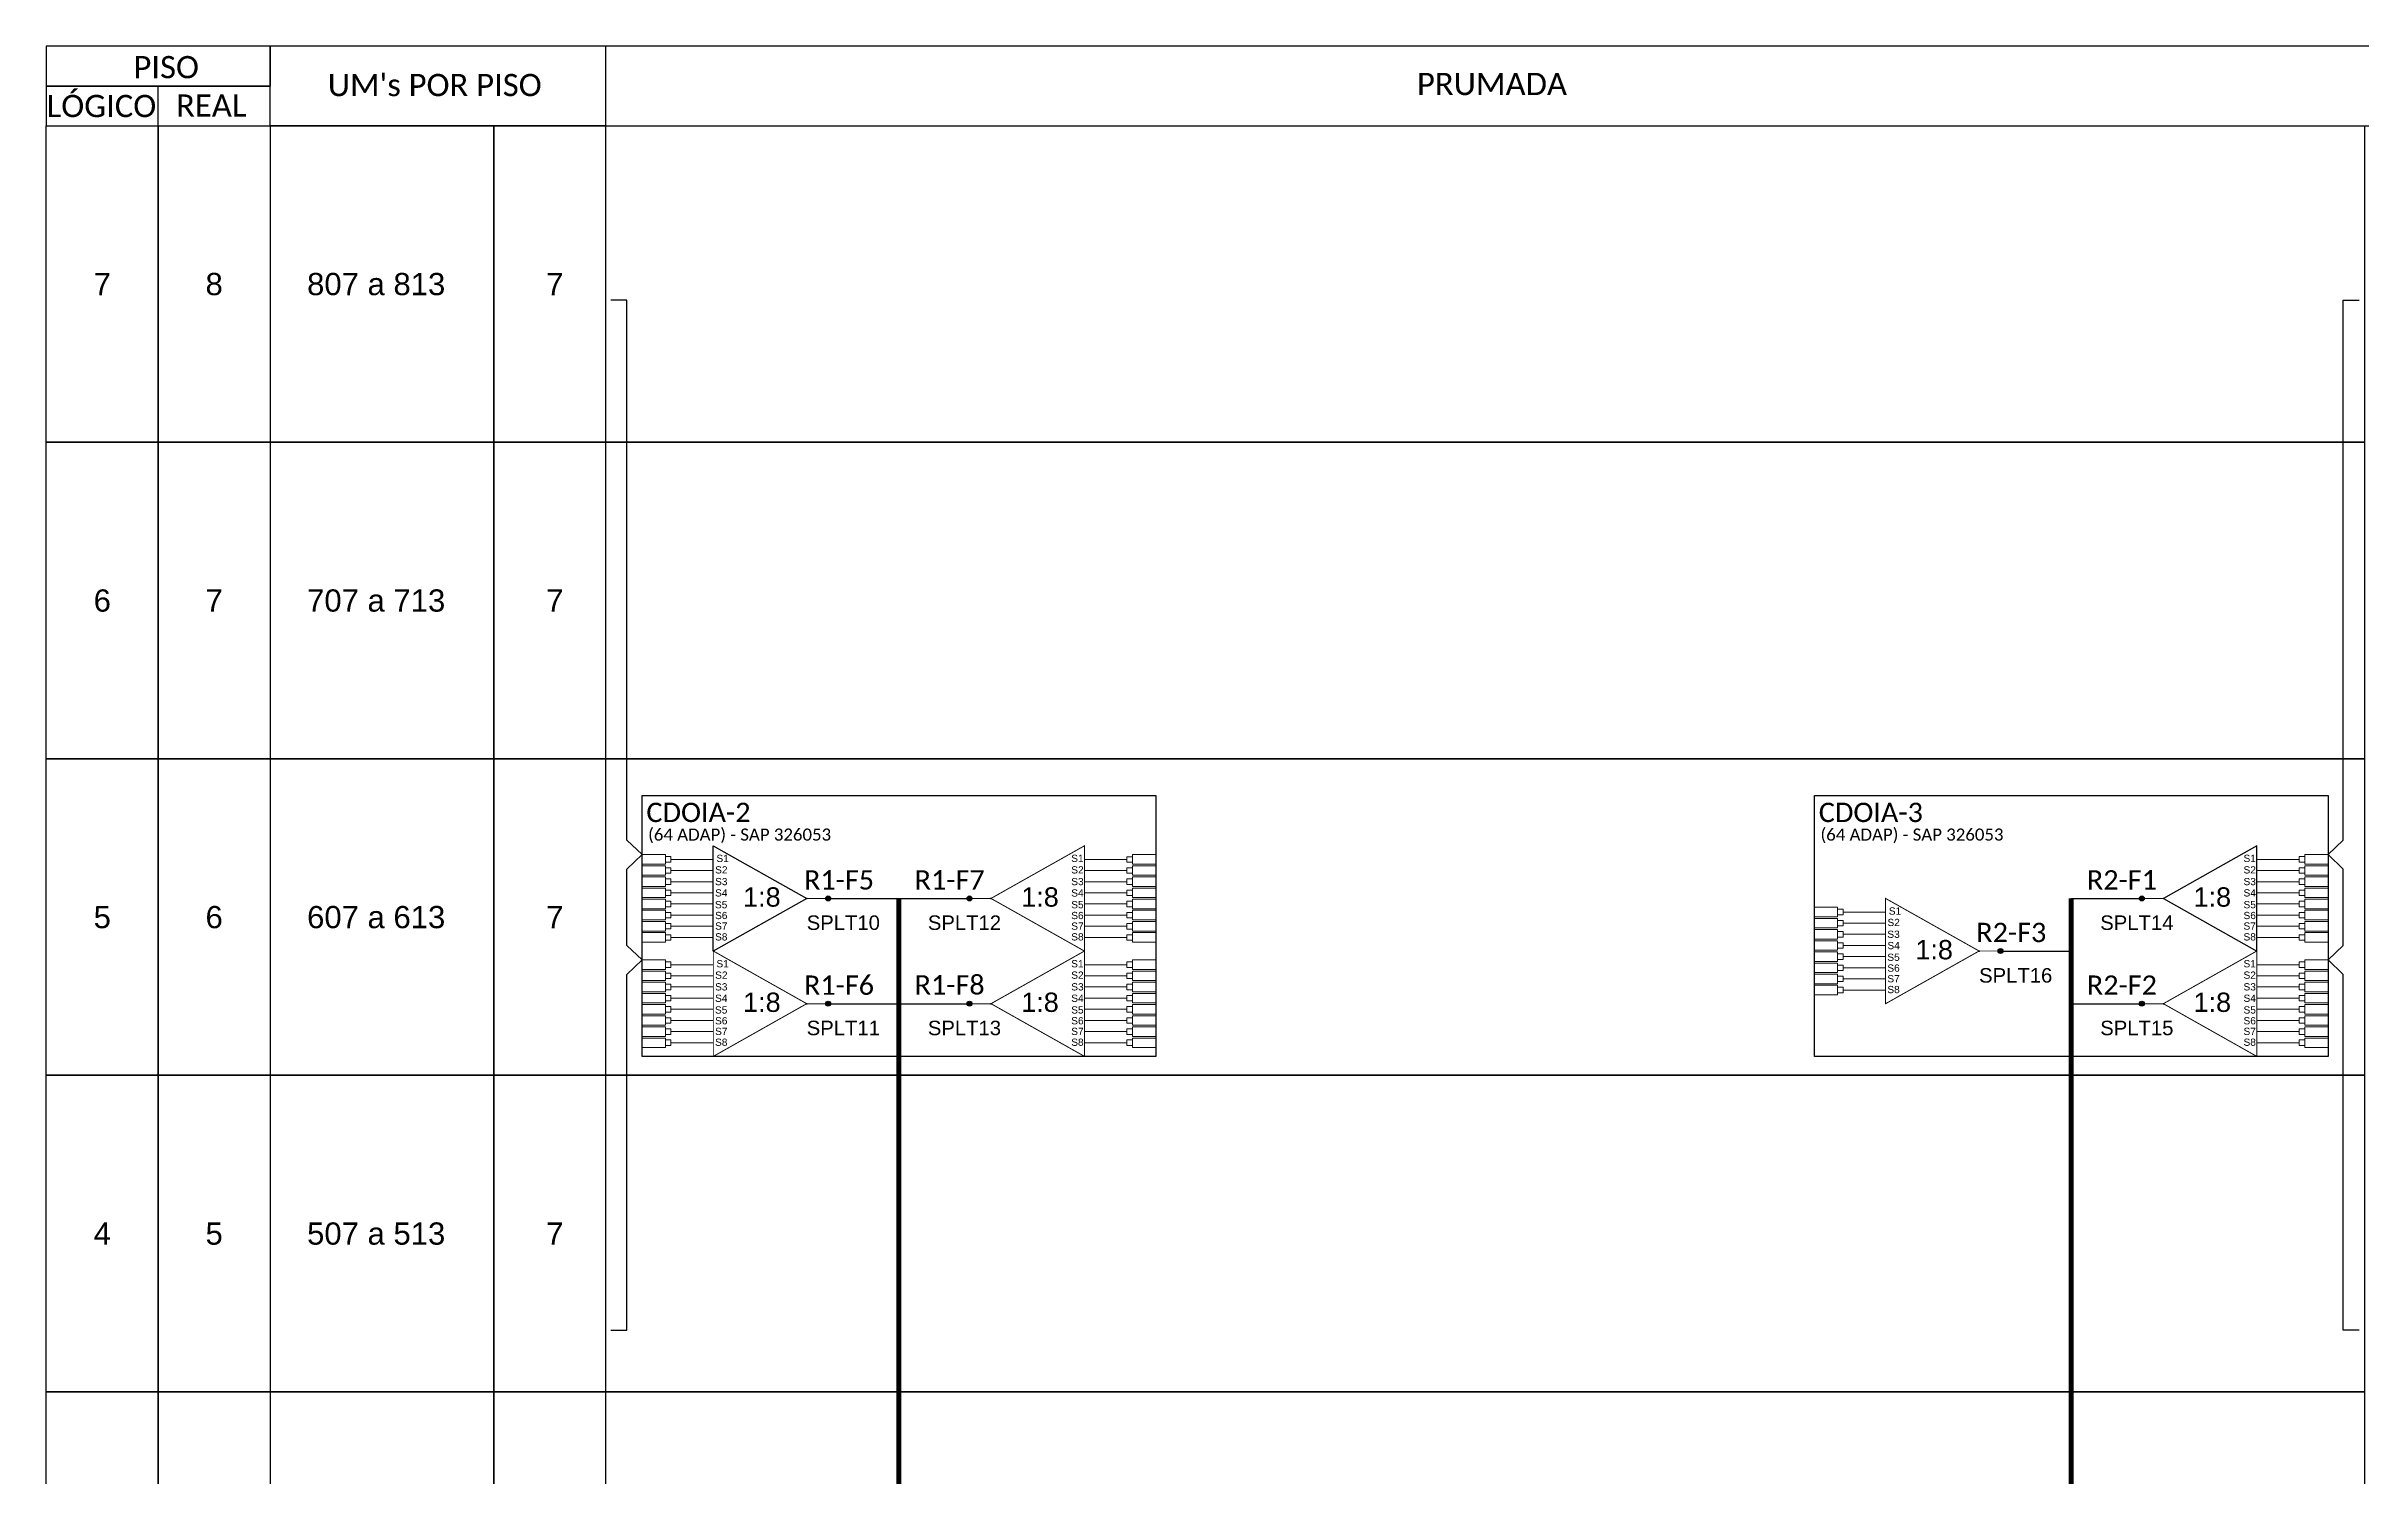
# Model space of a CAD drawing. Header units: inches. Extents: x 54 to 892, y 18 to 612.
# Drawn here: x 503.2 to 742.7, y 314.6 to 462.6 of the extents above; entities that cross this region are included whole.
import ezdxf
from ezdxf.enums import TextEntityAlignment as Align

# ---------------------------------------------------------------- set-up
doc = ezdxf.new("R2010")
doc.units = ezdxf.units.IN
doc.header["$MEASUREMENT"] = 0
doc.linetypes.add('DASHED', pattern=[0.75, 0.5, -0.25])
doc.styles.add('ARIAL', font='arial.ttf')
doc.styles.add('WMF-Calibri0', font='calibri.ttf')
doc.linetypes.add('RESERVA', pattern='A,0.5,-0.15,["RESERVA",Standard,S=0.18,R=0,X=0,Y=-0.1],-1.3', length=1.95)

# ---------------------------------------------------------------- blocks, each defined once
blk = doc.blocks.new('SPLITTER_')
blk.add_point((0, 0))
at = {"style": 'ARIAL', "flags": 4}
blk.add_attdef('SPLT', (0, -3.26), '', height=1.5, dxfattribs=at)
blk = doc.blocks.new('SPLT_1-8_SC-APC PLANEJADO ESQ.')
at = {"color": 3, "lineweight": 0}
for points in [[(4928.02, -633.89), (4925.61, -633.89)], [(4928.02, -633.89), (4928.02, -634.87)], [(4928.02, -634.87), (4925.61, -634.87)], [(4928.02, -635.04), (4925.61, -635.04)], [(4928.02, -636.02), (4925.61, -636.02)], [(4928.02, -636.19), (4925.61, -636.19)], [(4928.02, -635.04), (4928.02, -636.02)], [(4928.02, -636.19), (4928.02, -637.18)], [(4928.02, -637.18), (4925.61, -637.18)], [(4928.02, -637.34), (4925.61, -637.34)], [(4928.02, -638.33), (4925.61, -638.33)], [(4928.02, -638.5), (4925.61, -638.5)], [(4928.02, -637.34), (4928.02, -638.33)], [(4928.02, -638.5), (4928.02, -639.48)], [(4928.02, -639.48), (4925.61, -639.48)], [(4928.02, -639.65), (4925.61, -639.65)], [(4928.02, -640.64), (4925.61, -640.64)], [(4928.02, -640.8), (4925.61, -640.8)], [(4928.02, -641.79), (4925.61, -641.79)], [(4928.02, -639.65), (4928.02, -640.64)], [(4928.02, -640.8), (4928.02, -641.79)], [(4928.02, -641.96), (4925.61, -641.96)], [(4928.02, -642.94), (4925.61, -642.94)], [(4928.02, -641.96), (4928.02, -642.94)]]:
    blk.add_lwpolyline(points, dxfattribs=at)
for points in [[(4928.6, -634.09), (4928.02, -634.09), (4928.02, -634.66), (4928.6, -634.66)], [(4928.6, -635.25), (4928.02, -635.25), (4928.02, -635.82), (4928.6, -635.82)], [(4928.6, -636.4), (4928.02, -636.4), (4928.02, -636.97), (4928.6, -636.97)], [(4928.6, -637.55), (4928.02, -637.55), (4928.02, -638.12), (4928.6, -638.12)], [(4928.6, -638.7), (4928.02, -638.7), (4928.02, -639.28), (4928.6, -639.28)], [(4928.6, -639.86), (4928.02, -639.86), (4928.02, -640.43), (4928.6, -640.43)], [(4928.6, -641.01), (4928.02, -641.01), (4928.02, -641.58), (4928.6, -641.58)], [(4928.6, -642.16), (4928.02, -642.16), (4928.02, -642.74), (4928.6, -642.74)]]:
    blk.add_lwpolyline(points, close=True, dxfattribs=at)
at = {"color": 30, "linetype": 'DASHED', "lineweight": 0, "ltscale": 2.5, "const_width": 0.1}
for points in [[(4928.6, -634.38), (4932.98, -634.38)], [(4932.98, -635.53), (4928.6, -635.53)], [(4932.98, -636.68), (4928.6, -636.68)], [(4932.98, -637.84), (4928.6, -637.84)], [(4932.98, -638.99), (4928.6, -638.99)], [(4942.65, -638.41), (4944.87, -638.41)], [(4932.98, -640.14), (4928.6, -640.14)], [(4932.98, -641.3), (4928.6, -641.3)], [(4932.98, -642.45), (4928.6, -642.45)]]:
    blk.add_lwpolyline(points, dxfattribs=at)
at = {"color": 30, "linetype": 'DASHED', "ltscale": 2.5, "const_width": 0.1}
blk.add_lwpolyline([(4932.98, -632.97), (4942.65, -638.41), (4932.98, -643.86), (4932.98, -632.97)], dxfattribs=at)
at = {"color": 30, "style": 'ARIAL'}
for s, height, p in [('S1', 0.75, (4933.31, -634.65)), ('S3', 0.75, (4933.16, -637.05)), ('S2', 0.75, (4933.17, -635.83)), ('S5', 0.75, (4933.16, -639.43)), ('S4', 0.75, (4933.17, -638.22)), ('1:8', 2, (4936.06, -639.27)), ('S6', 0.75, (4933.16, -640.55)), ('S7', 0.75, (4933.16, -641.65)), ('S8', 0.75, (4933.16, -642.77))]:
    blk.add_text(s, height=height, dxfattribs=at).set_placement(p)
blk = doc.blocks.new('SPLT_1-8_SC-APC PLANEJADO')
at = {"color": 30, "linetype": 'DASHED', "ltscale": 2.5, "const_width": 0.1}
blk.add_lwpolyline([(4942.78, -604.33), (4933.11, -609.78), (4942.78, -615.23), (4942.78, -604.33)], dxfattribs=at)
at = {"color": 30, "linetype": 'DASHED', "lineweight": 0, "ltscale": 2.5, "const_width": 0.1}
for points in [[(4947.15, -605.74), (4942.78, -605.74)], [(4942.78, -606.89), (4947.15, -606.89)], [(4942.78, -608.05), (4947.15, -608.05)], [(4933.11, -609.78), (4930.89, -609.78)], [(4942.78, -609.2), (4947.15, -609.2)], [(4942.78, -610.35), (4947.15, -610.35)], [(4942.78, -611.51), (4947.15, -611.51)], [(4942.78, -612.66), (4947.15, -612.66)], [(4942.78, -613.81), (4947.15, -613.81)]]:
    blk.add_lwpolyline(points, dxfattribs=at)
at = {"color": 3, "lineweight": 0}
for points in [[(4947.15, -605.46), (4947.73, -605.46), (4947.73, -606.03), (4947.15, -606.03)], [(4947.15, -606.61), (4947.73, -606.61), (4947.73, -607.18), (4947.15, -607.18)], [(4947.15, -607.76), (4947.73, -607.76), (4947.73, -608.33), (4947.15, -608.33)], [(4947.15, -608.91), (4947.73, -608.91), (4947.73, -609.49), (4947.15, -609.49)], [(4947.15, -610.07), (4947.73, -610.07), (4947.73, -610.64), (4947.15, -610.64)], [(4947.15, -611.22), (4947.73, -611.22), (4947.73, -611.79), (4947.15, -611.79)], [(4947.15, -612.37), (4947.73, -612.37), (4947.73, -612.95), (4947.15, -612.95)], [(4947.15, -613.53), (4947.73, -613.53), (4947.73, -614.1), (4947.15, -614.1)]]:
    blk.add_lwpolyline(points, close=True, dxfattribs=at)
for points in [[(4947.73, -605.25), (4947.73, -606.23)], [(4947.73, -605.25), (4950.15, -605.25)], [(4947.73, -606.23), (4950.15, -606.23)], [(4947.73, -606.4), (4947.73, -607.39)], [(4947.73, -606.4), (4950.15, -606.4)], [(4947.73, -607.39), (4950.15, -607.39)], [(4947.73, -607.55), (4947.73, -608.54)], [(4947.73, -607.55), (4950.15, -607.55)], [(4947.73, -608.54), (4950.15, -608.54)], [(4947.73, -608.71), (4947.73, -609.69)], [(4947.73, -608.71), (4950.15, -608.71)], [(4947.73, -609.69), (4950.15, -609.69)], [(4947.73, -609.86), (4947.73, -610.85)], [(4947.73, -609.86), (4950.15, -609.86)], [(4947.73, -610.85), (4950.15, -610.85)], [(4947.73, -611.01), (4947.73, -612)], [(4947.73, -611.01), (4950.15, -611.01)], [(4947.73, -612), (4950.15, -612)], [(4947.73, -612.17), (4947.73, -613.15)], [(4947.73, -612.17), (4950.15, -612.17)], [(4947.73, -613.15), (4950.15, -613.15)], [(4947.73, -613.32), (4947.73, -614.31)], [(4947.73, -613.32), (4950.15, -613.32)], [(4947.73, -614.31), (4950.15, -614.31)]]:
    blk.add_lwpolyline(points, dxfattribs=at)
at = {"color": 30, "style": 'ARIAL'}
for s, height, p in [('S1', 0.75, (4941.41, -606.01)), ('S2', 0.75, (4941.41, -607.2)), ('S3', 0.75, (4941.41, -608.41)), ('1:8', 2, (4936.24, -610.63)), ('S4', 0.75, (4941.41, -609.59)), ('S5', 0.75, (4941.41, -610.8)), ('S6', 0.75, (4941.41, -611.92)), ('S7', 0.75, (4941.41, -613.02)), ('S8', 0.75, (4941.41, -614.13))]:
    blk.add_text(s, height=height, dxfattribs=at).set_placement(p)

msp = doc.modelspace()

# ---------------------------------------------------------------- hatches: boundary and pattern name
h = msp.add_hatch(color=0)
h.dxf.hatch_style = 1
edge = h.paths.add_edge_path()
edge.add_arc((584.06, 374.43), 0.256, 0, 360)
h = msp.add_hatch(color=3)
h.dxf.hatch_style = 1
edge = h.paths.add_edge_path()
edge.add_arc((598.67, 374.43), 0.256, 0, 360)
h = msp.add_hatch(color=0)
h.dxf.hatch_style = 1
edge = h.paths.add_edge_path()
edge.add_arc((719.92, 374.43), 0.256, 0, 360)
h = msp.add_hatch(color=3)
h.dxf.hatch_style = 1
edge = h.paths.add_edge_path()
edge.add_arc((705.31, 368.99), 0.256, 0, 360)
h = msp.add_hatch(color=3)
h.dxf.hatch_style = 1
edge = h.paths.add_edge_path()
edge.add_arc((584.06, 363.54), 0.256, 0, 360)
h = msp.add_hatch(color=3)
h.dxf.hatch_style = 1
edge = h.paths.add_edge_path()
edge.add_arc((598.67, 363.54), 0.256, 0, 360)
h = msp.add_hatch(color=3)
h.dxf.hatch_style = 1
edge = h.paths.add_edge_path()
edge.add_arc((719.92, 363.54), 0.256, 0, 360)

# ---------------------------------------------------------------- linework, layer by layer
at = {"color": 5}
msp.add_line((584.06, 374.43), (591.36, 374.43), dxfattribs=at)
at = {"color": 6}
msp.add_line((712.62, 374.43), (719.92, 374.43), dxfattribs=at)
for points in [[(503.18, 458.47), (526.33, 458.47), (526.33, 462.59), (503.18, 462.59)], [(503.18, 454.36), (526.33, 454.36), (526.33, 458.47), (503.18, 458.47)], [(503.18, 454.36), (514.75, 454.36), (514.75, 421.62), (503.18, 421.62)], [(514.75, 454.36), (526.33, 454.36), (526.33, 421.62), (514.75, 421.62)], [(549.47, 454.36), (526.33, 454.36), (526.33, 421.62), (549.47, 421.62)], [(561.04, 454.36), (549.47, 454.36), (549.47, 421.62), (561.04, 421.62)], [(561.04, 454.36), (742.94, 454.36), (742.94, 421.62), (561.04, 421.62)], [(503.18, 421.62), (514.75, 421.62), (514.75, 388.87), (503.18, 388.87)], [(514.75, 421.62), (526.33, 421.62), (526.33, 388.87), (514.75, 388.87)], [(549.47, 421.62), (526.33, 421.62), (526.33, 388.87), (549.47, 388.87)], [(561.04, 421.62), (549.47, 421.62), (549.47, 388.87), (561.04, 388.87)], [(561.04, 421.62), (742.94, 421.62), (742.94, 388.87), (561.04, 388.87)], [(503.18, 388.87), (514.75, 388.87), (514.75, 356.13), (503.18, 356.13)], [(514.75, 388.87), (526.33, 388.87), (526.33, 356.13), (514.75, 356.13)], [(549.47, 388.87), (526.33, 388.87), (526.33, 356.13), (549.47, 356.13)], [(561.04, 388.87), (549.47, 388.87), (549.47, 356.13), (561.04, 356.13)], [(561.04, 388.87), (742.94, 388.87), (742.94, 356.13), (561.04, 356.13)], [(503.18, 356.13), (514.75, 356.13), (514.75, 323.39), (503.18, 323.39)], [(514.75, 356.13), (526.33, 356.13), (526.33, 323.39), (514.75, 323.39)], [(549.47, 356.13), (526.33, 356.13), (526.33, 323.39), (549.47, 323.39)], [(561.04, 356.13), (549.47, 356.13), (549.47, 323.39), (561.04, 323.39)], [(561.04, 356.13), (742.94, 356.13), (742.94, 323.39), (561.04, 323.39)], [(503.18, 323.39), (514.75, 323.39), (514.75, 290.64), (503.18, 290.64)], [(514.75, 323.39), (526.33, 323.39), (526.33, 290.64), (514.75, 290.64)], [(549.47, 323.39), (526.33, 323.39), (526.33, 290.64), (549.47, 290.64)], [(561.04, 323.39), (549.47, 323.39), (549.47, 290.64), (561.04, 290.64)], [(561.04, 323.39), (742.94, 323.39), (742.94, 290.64), (561.04, 290.64)]]:
    msp.add_lwpolyline(points, close=True)
for points in [[(526.33, 454.36), (777.65, 454.36), (777.65, 462.59), (526.33, 462.59), (526.33, 462.59), (526.33, 458.47)], [(561.04, 454.36), (561.04, 462.59)], [(514.75, 454.36), (514.75, 458.47)]]:
    msp.add_lwpolyline(points)
at = {"color": 3}
for points in [[(561.58, 329.78), (563.23, 329.78), (563.23, 366.56), (564.8, 368.07), (563.23, 369.57), (563.23, 377.45), (564.8, 378.96), (563.23, 380.47), (563.23, 436.32), (561.57, 436.32)], [(742.4, 329.78), (740.75, 329.78), (740.75, 366.56), (739.18, 368.07), (740.75, 369.57), (740.75, 377.45), (739.18, 378.96), (740.75, 380.47), (740.75, 436.32), (742.41, 436.32)]]:
    msp.add_lwpolyline(points, dxfattribs=at)
at = {"color": 0}
for points in [[(564.8, 385.07), (617.93, 385.07), (617.93, 358.09), (564.8, 358.09)], [(686.05, 385.07), (739.18, 385.07), (739.18, 358.09), (686.05, 358.09)]]:
    msp.add_lwpolyline(points, close=True, dxfattribs=at)
at = {"color": 1}
msp.add_lwpolyline([(617.93, 358.09), (617.93, 358.09), (617.93, 358.09), (564.8, 358.09), (564.8, 381.98), (564.8, 381.98)], dxfattribs=at)
at = {"color": 0}
for points in [[(739.18, 358.09), (739.18, 358.09), (739.18, 358.09), (686.05, 358.09), (686.05, 381.98), (686.05, 381.98)], [(572.17, 379.88), (581.83, 374.43), (572.17, 368.99), (572.17, 379.88)], [(731.81, 379.88), (722.15, 374.43), (731.81, 368.99), (731.81, 379.88)]]:
    msp.add_lwpolyline(points, dxfattribs=at)
at = {"color": 3, "lineweight": 0}
for points in [[(567.21, 378.96), (564.8, 378.96)], [(567.21, 378.96), (567.21, 377.98)], [(567.79, 378.47), (572.17, 378.47)], [(736.19, 378.47), (731.81, 378.47)], [(736.77, 378.96), (736.77, 377.98)], [(736.77, 378.96), (739.18, 378.96)], [(567.21, 377.98), (564.8, 377.98)], [(567.21, 377.81), (564.8, 377.81)], [(567.21, 376.82), (564.8, 376.82)], [(567.21, 376.66), (564.8, 376.66)], [(567.21, 377.81), (567.21, 376.82)], [(567.21, 376.66), (567.21, 375.67)], [(572.17, 377.32), (567.79, 377.32)], [(572.17, 376.16), (567.79, 376.16)], [(731.81, 377.32), (736.19, 377.32)], [(731.81, 376.16), (736.19, 376.16)], [(736.77, 377.98), (739.18, 377.98)], [(736.77, 377.81), (736.77, 376.82)], [(736.77, 377.81), (739.18, 377.81)], [(736.77, 376.82), (739.18, 376.82)], [(736.77, 376.66), (736.77, 375.67)], [(736.77, 376.66), (739.18, 376.66)], [(567.21, 375.67), (564.8, 375.67)], [(567.21, 375.5), (564.8, 375.5)], [(567.21, 374.52), (564.8, 374.52)], [(567.21, 374.35), (564.8, 374.35)], [(567.21, 375.5), (567.21, 374.52)], [(567.21, 374.35), (567.21, 373.36)], [(572.17, 375.01), (567.79, 375.01)], [(572.17, 373.86), (567.79, 373.86)], [(731.81, 375.01), (736.19, 375.01)], [(731.81, 373.86), (736.19, 373.86)], [(736.77, 375.67), (739.18, 375.67)], [(736.77, 375.5), (736.77, 374.52)], [(736.77, 375.5), (739.18, 375.5)], [(736.77, 374.52), (739.18, 374.52)], [(736.77, 374.35), (736.77, 373.36)], [(736.77, 374.35), (739.18, 374.35)], [(567.21, 373.36), (564.8, 373.36)], [(567.21, 373.2), (564.8, 373.2)], [(567.21, 372.21), (564.8, 372.21)], [(567.21, 372.04), (564.8, 372.04)], [(567.21, 373.2), (567.21, 372.21)], [(567.21, 372.04), (567.21, 371.06)], [(572.17, 372.7), (567.79, 372.7)], [(572.17, 371.55), (567.79, 371.55)], [(731.81, 372.7), (736.19, 372.7)], [(731.81, 371.55), (736.19, 371.55)], [(736.77, 373.36), (739.18, 373.36)], [(736.77, 373.2), (736.77, 372.21)], [(736.77, 373.2), (739.18, 373.2)], [(736.77, 372.21), (739.18, 372.21)], [(736.77, 372.04), (736.77, 371.06)], [(736.77, 372.04), (739.18, 372.04)], [(567.21, 371.06), (564.8, 371.06)], [(567.21, 370.89), (564.8, 370.89)], [(567.21, 369.91), (564.8, 369.91)], [(567.21, 370.89), (567.21, 369.91)], [(572.17, 370.4), (567.79, 370.4)], [(731.81, 370.4), (736.19, 370.4)], [(736.77, 371.06), (739.18, 371.06)], [(736.77, 370.89), (736.77, 369.91)], [(736.77, 370.89), (739.18, 370.89)], [(736.77, 369.91), (739.18, 369.91)], [(567.21, 368.07), (564.8, 368.07)], [(567.21, 367.08), (564.8, 367.08)], [(567.21, 366.91), (564.8, 366.91)], [(567.21, 368.07), (567.21, 367.08)], [(567.21, 366.91), (567.21, 365.93)], [(615.51, 368.07), (615.51, 367.08)], [(615.51, 368.07), (617.93, 368.07)], [(615.51, 367.08), (617.93, 367.08)], [(615.51, 366.91), (615.51, 365.93)], [(615.51, 366.91), (617.93, 366.91)], [(736.77, 368.07), (736.77, 367.08)], [(736.77, 368.07), (739.18, 368.07)], [(736.77, 367.08), (739.18, 367.08)], [(736.77, 366.91), (736.77, 365.93)], [(736.77, 366.91), (739.18, 366.91)], [(567.21, 365.93), (564.8, 365.93)], [(567.21, 365.76), (564.8, 365.76)], [(567.21, 364.77), (564.8, 364.77)], [(567.21, 364.61), (564.8, 364.61)], [(567.21, 365.76), (567.21, 364.77)], [(567.21, 364.61), (567.21, 363.62)], [(615.51, 365.93), (617.93, 365.93)], [(615.51, 365.76), (615.51, 364.77)], [(615.51, 365.76), (617.93, 365.76)], [(615.51, 364.77), (617.93, 364.77)], [(615.51, 364.61), (615.51, 363.62)], [(615.51, 364.61), (617.93, 364.61)], [(736.77, 365.93), (739.18, 365.93)], [(736.77, 365.76), (736.77, 364.77)], [(736.77, 365.76), (739.18, 365.76)], [(736.77, 364.77), (739.18, 364.77)], [(736.77, 364.61), (736.77, 363.62)], [(736.77, 364.61), (739.18, 364.61)], [(567.21, 363.62), (564.8, 363.62)], [(567.21, 363.45), (564.8, 363.45)], [(567.21, 362.47), (564.8, 362.47)], [(567.21, 362.3), (564.8, 362.3)], [(567.21, 363.45), (567.21, 362.47)], [(567.21, 362.3), (567.21, 361.31)], [(615.51, 363.62), (617.93, 363.62)], [(615.51, 363.45), (615.51, 362.47)], [(615.51, 363.45), (617.93, 363.45)], [(615.51, 362.47), (617.93, 362.47)], [(615.51, 362.3), (615.51, 361.31)], [(615.51, 362.3), (617.93, 362.3)], [(736.77, 363.62), (739.18, 363.62)], [(736.77, 363.45), (736.77, 362.47)], [(736.77, 363.45), (739.18, 363.45)], [(736.77, 362.47), (739.18, 362.47)], [(736.77, 362.3), (736.77, 361.31)], [(736.77, 362.3), (739.18, 362.3)], [(567.21, 361.31), (564.8, 361.31)], [(567.21, 361.15), (564.8, 361.15)], [(567.21, 360.16), (564.8, 360.16)], [(567.21, 359.99), (564.8, 359.99)], [(567.21, 361.15), (567.21, 360.16)], [(567.21, 359.99), (567.21, 359.01)], [(615.51, 361.31), (617.93, 361.31)], [(615.51, 361.15), (615.51, 360.16)], [(615.51, 361.15), (617.93, 361.15)], [(615.51, 360.16), (617.93, 360.16)], [(615.51, 359.99), (615.51, 359.01)], [(615.51, 359.99), (617.93, 359.99)], [(736.77, 361.31), (739.18, 361.31)], [(736.77, 361.15), (736.77, 360.16)], [(736.77, 361.15), (739.18, 361.15)], [(736.77, 360.16), (739.18, 360.16)], [(736.77, 359.99), (736.77, 359.01)], [(736.77, 359.99), (739.18, 359.99)], [(567.21, 359.01), (564.8, 359.01)], [(615.51, 359.01), (617.93, 359.01)], [(736.77, 359.01), (739.18, 359.01)]]:
    msp.add_lwpolyline(points, dxfattribs=at)
for points in [[(567.79, 378.76), (567.21, 378.76), (567.21, 378.18), (567.79, 378.18)], [(736.19, 378.76), (736.77, 378.76), (736.77, 378.18), (736.19, 378.18)], [(567.79, 377.6), (567.21, 377.6), (567.21, 377.03), (567.79, 377.03)], [(567.79, 376.45), (567.21, 376.45), (567.21, 375.88), (567.79, 375.88)], [(736.19, 377.6), (736.77, 377.6), (736.77, 377.03), (736.19, 377.03)], [(736.19, 376.45), (736.77, 376.45), (736.77, 375.88), (736.19, 375.88)], [(567.79, 375.3), (567.21, 375.3), (567.21, 374.72), (567.79, 374.72)], [(567.79, 374.14), (567.21, 374.14), (567.21, 373.57), (567.79, 373.57)], [(736.19, 375.3), (736.77, 375.3), (736.77, 374.72), (736.19, 374.72)], [(736.19, 374.14), (736.77, 374.14), (736.77, 373.57), (736.19, 373.57)], [(567.79, 372.99), (567.21, 372.99), (567.21, 372.42), (567.79, 372.42)], [(567.79, 371.84), (567.21, 371.84), (567.21, 371.27), (567.79, 371.27)], [(736.19, 372.99), (736.77, 372.99), (736.77, 372.42), (736.19, 372.42)], [(736.19, 371.84), (736.77, 371.84), (736.77, 371.27), (736.19, 371.27)], [(567.79, 370.68), (567.21, 370.68), (567.21, 370.11), (567.79, 370.11)], [(736.19, 370.68), (736.77, 370.68), (736.77, 370.11), (736.19, 370.11)], [(567.79, 367.86), (567.21, 367.86), (567.21, 367.29), (567.79, 367.29)], [(567.79, 366.71), (567.21, 366.71), (567.21, 366.13), (567.79, 366.13)], [(614.93, 367.86), (615.51, 367.86), (615.51, 367.29), (614.93, 367.29)], [(614.93, 366.71), (615.51, 366.71), (615.51, 366.13), (614.93, 366.13)], [(736.19, 367.86), (736.77, 367.86), (736.77, 367.29), (736.19, 367.29)], [(736.19, 366.71), (736.77, 366.71), (736.77, 366.13), (736.19, 366.13)], [(567.79, 365.55), (567.21, 365.55), (567.21, 364.98), (567.79, 364.98)], [(567.79, 364.4), (567.21, 364.4), (567.21, 363.83), (567.79, 363.83)], [(614.93, 365.55), (615.51, 365.55), (615.51, 364.98), (614.93, 364.98)], [(614.93, 364.4), (615.51, 364.4), (615.51, 363.83), (614.93, 363.83)], [(736.19, 365.55), (736.77, 365.55), (736.77, 364.98), (736.19, 364.98)], [(736.19, 364.4), (736.77, 364.4), (736.77, 363.83), (736.19, 363.83)], [(567.79, 363.25), (567.21, 363.25), (567.21, 362.67), (567.79, 362.67)], [(567.79, 362.09), (567.21, 362.09), (567.21, 361.52), (567.79, 361.52)], [(614.93, 363.25), (615.51, 363.25), (615.51, 362.67), (614.93, 362.67)], [(614.93, 362.09), (615.51, 362.09), (615.51, 361.52), (614.93, 361.52)], [(736.19, 363.25), (736.77, 363.25), (736.77, 362.67), (736.19, 362.67)], [(736.19, 362.09), (736.77, 362.09), (736.77, 361.52), (736.19, 361.52)], [(567.79, 360.94), (567.21, 360.94), (567.21, 360.37), (567.79, 360.37)], [(567.79, 359.79), (567.21, 359.79), (567.21, 359.22), (567.79, 359.22)], [(614.93, 360.94), (615.51, 360.94), (615.51, 360.37), (614.93, 360.37)], [(614.93, 359.79), (615.51, 359.79), (615.51, 359.22), (614.93, 359.22)], [(736.19, 360.94), (736.77, 360.94), (736.77, 360.37), (736.19, 360.37)], [(736.19, 359.79), (736.77, 359.79), (736.77, 359.22), (736.19, 359.22)]]:
    msp.add_lwpolyline(points, close=True, dxfattribs=at)
at = {"color": 0, "lineweight": 0}
for points in [[(581.83, 374.43), (584.06, 374.43)], [(722.15, 374.43), (719.92, 374.43)]]:
    msp.add_lwpolyline(points, dxfattribs=at)
at = {"color": 0, "const_width": 0.5}
for points in [[(697.9, 242.87), (697.9, 246.87), (627.9, 246.87), (627.9, 216.87), (591.36, 216.87), (591.36, 374.43)], [(712.62, 374.43), (712.62, 246.87), (705.01, 246.87), (705.01, 242.87)]]:
    msp.add_lwpolyline(points, dxfattribs=at)
at = {"color": 8, "linetype": 'RESERVA', "ltscale": 3}
for points in [[(591.36, 374.43), (598.67, 374.43)], [(705.31, 368.99), (712.62, 368.99)], [(584.06, 363.54), (591.36, 363.54)], [(591.36, 363.54), (598.67, 363.54)], [(712.62, 363.54), (719.92, 363.54)]]:
    msp.add_lwpolyline(points, dxfattribs=at)
at = {"color": 30, "linetype": 'DASHED', "ltscale": 2.5, "const_width": 0.1}
for points in [[(572.17, 368.99), (581.83, 363.54), (572.17, 358.09), (572.17, 368.99)], [(610.56, 368.99), (600.89, 363.54), (610.56, 358.09), (610.56, 368.99)], [(731.81, 368.99), (722.15, 363.54), (731.81, 358.09), (731.81, 368.99)]]:
    msp.add_lwpolyline(points, dxfattribs=at)
at = {"color": 30, "linetype": 'DASHED', "lineweight": 0, "ltscale": 2.5, "const_width": 0.1}
for points in [[(567.79, 367.57), (572.17, 367.57)], [(572.17, 366.42), (567.79, 366.42)], [(614.93, 367.57), (610.56, 367.57)], [(610.56, 366.42), (614.93, 366.42)], [(736.19, 367.57), (731.81, 367.57)], [(731.81, 366.42), (736.19, 366.42)], [(572.17, 365.27), (567.79, 365.27)], [(572.17, 364.11), (567.79, 364.11)], [(610.56, 365.27), (614.93, 365.27)], [(610.56, 364.11), (614.93, 364.11)], [(731.81, 365.27), (736.19, 365.27)], [(731.81, 364.11), (736.19, 364.11)], [(572.17, 362.96), (567.79, 362.96)], [(572.17, 361.81), (567.79, 361.81)], [(581.83, 363.54), (584.06, 363.54)], [(600.89, 363.54), (598.67, 363.54)], [(610.56, 362.96), (614.93, 362.96)], [(610.56, 361.81), (614.93, 361.81)], [(722.15, 363.54), (719.92, 363.54)], [(731.81, 362.96), (736.19, 362.96)], [(731.81, 361.81), (736.19, 361.81)], [(572.17, 360.65), (567.79, 360.65)], [(572.17, 359.5), (567.79, 359.5)], [(610.56, 360.65), (614.93, 360.65)], [(610.56, 359.5), (614.93, 359.5)], [(731.81, 360.65), (736.19, 360.65)], [(731.81, 359.5), (736.19, 359.5)]]:
    msp.add_lwpolyline(points, dxfattribs=at)
at = {"color": 0}
for centre in [(584.06, 374.43), (719.92, 374.43)]:
    msp.add_circle(centre, 0.256, dxfattribs=at)
at = {"color": 3}
for centre in [(598.67, 374.43), (705.31, 368.99), (584.06, 363.54), (598.67, 363.54), (719.92, 363.54)]:
    msp.add_circle(centre, 0.256, dxfattribs=at)
for p in [(581.83, 363.54), (600.89, 363.54), (722.15, 363.54)]:
    msp.add_point(p)

# ---------------------------------------------------------------- block references
for name, p in [('SPLT_1-8_SC-APC PLANEJADO', (-4332.22, 984.21)), ('SPLT_1-8_SC-APC PLANEJADO ESQ.', (-4239.56, 1007.4))]:
    msp.add_blockref(name, p)
at = {"color": 0}
ref = msp.add_blockref('SPLITTER_', (581.83, 374.43), dxfattribs=at)
ref.add_attrib('SPLT', 'SPLT10', (581.83, 371.17), dxfattribs={"height": 1.5, "style": 'ARIAL'})
ref = msp.add_blockref('SPLITTER_', (600.89, 374.43), dxfattribs=dict(xscale=-1))
ref.add_attrib('SPLT', 'SPLT12', (594.36, 371.17), dxfattribs={"height": 1.5, "style": 'ARIAL'})
ref = msp.add_blockref('SPLITTER_', (722.15, 374.43), dxfattribs=dict(xscale=-1))
ref.add_attrib('SPLT', 'SPLT14', (715.62, 371.17), dxfattribs={"height": 1.5, "style": 'ARIAL'})
ref = msp.add_blockref('SPLITTER_', (703.09, 368.99))
ref.add_attrib('SPLT', 'SPLT16', (703.09, 365.72), dxfattribs={"height": 1.5, "style": 'ARIAL'})

# ---------------------------------------------------------------- texts
for s, height, style, p in [('     PISO', 2.3, 'WMF-Calibri0', (508.14, 459.28)), ("UM's POR PISO", 2.3, 'WMF-Calibri0', (532.29, 457.43)), ('PRUMADA', 2.3, 'WMF-Calibri0', (644.95, 457.54)), ('  LÓGICO', 2.3, 'WMF-Calibri0', (501.6, 455.26)), ('    REAL', 2.3, 'WMF-Calibri0', (513.36, 455.31)), ('SPLT11', 1.5, 'ARIAL', (581.83, 360.28)), ('SPLT13', 1.5, 'ARIAL', (594.36, 360.28)), ('SPLT15', 1.5, 'ARIAL', (715.62, 360.28))]:
    msp.add_text(s, height=height, dxfattribs=dict(style=style)).set_placement(p)
at = {"style": 'ARIAL'}
for s, p in [('7', (508.97, 437.99)), ('8', (520.54, 437.99)), ('807 a 813', (537.3, 437.99)), ('7', (555.78, 437.99)), ('6', (508.97, 405.25)), ('7', (520.54, 405.25)), ('707 a 713', (537.3, 405.25)), ('7', (555.78, 405.25)), ('5', (508.97, 372.5)), ('6', (520.54, 372.5)), ('607 a 613', (537.3, 372.5)), ('7', (555.78, 372.5)), ('4', (508.97, 339.76)), ('5', (520.54, 339.76)), ('507 a 513', (537.3, 339.76)), ('7', (555.78, 339.76))]:
    msp.add_text(s, height=2.3, dxfattribs=at).set_placement(p, align=Align.MIDDLE_CENTER)
at = {"color": 0}
for s, height, style, p in [('CDOIA-2', 2, 'WMF-Calibri0', (565.25, 382.33)), ('CDOIA-3', 2, 'WMF-Calibri0', (686.51, 382.33)), ('S1', 0.75, 'ARIAL', (572.49, 378.2)), ('S1', 0.75, 'ARIAL', (730.44, 378.2)), ('S2', 0.75, 'ARIAL', (572.36, 377.01)), ('S3', 0.75, 'ARIAL', (572.35, 375.8)), ('S2', 0.75, 'ARIAL', (730.44, 377.01)), ('S3', 0.75, 'ARIAL', (730.44, 375.8)), ('S5', 0.75, 'ARIAL', (572.34, 373.41)), ('S4', 0.75, 'ARIAL', (572.35, 374.63)), ('1:8', 2, 'ARIAL', (575.25, 373.58)), ('1:8', 2, 'ARIAL', (725.27, 373.58)), ('S4', 0.75, 'ARIAL', (730.44, 374.63)), ('S5', 0.75, 'ARIAL', (730.44, 373.41)), ('S6', 0.75, 'ARIAL', (572.35, 372.29)), ('S7', 0.75, 'ARIAL', (572.35, 371.2)), ('S6', 0.75, 'ARIAL', (730.44, 372.29)), ('S7', 0.75, 'ARIAL', (730.44, 371.2)), ('S8', 0.75, 'ARIAL', (572.35, 370.08)), ('S8', 0.75, 'ARIAL', (730.44, 370.08))]:
    msp.add_text(s, height=height, dxfattribs=dict(at, style=style)).set_placement(p)
at = {"color": 0, "style": 'WMF-Calibri0'}
for p in [(574.89, 380.41), (696.15, 380.41)]:
    msp.add_text('(64 ADAP) - SAP 326053', height=1.25, dxfattribs=at).set_placement(p, align=Align.CENTER)
at = {"color": 5, "style": 'WMF-Calibri0'}
for s, p in [('R1-F5', (581.55, 375.35)), ('R1-F7', (592.99, 375.35)), ('R1-F6', (581.55, 364.46)), ('R1-F8', (592.99, 364.49))]:
    msp.add_text(s, height=2, dxfattribs=at).set_placement(p)
at = {"color": 6, "style": 'WMF-Calibri0'}
for s, p in [('R2-F1', (714.24, 375.35)), ('R2-F3', (702.8, 369.91)), ('R2-F2', (714.24, 364.46))]:
    msp.add_text(s, height=2, dxfattribs=at).set_placement(p)
at = {"color": 30, "style": 'ARIAL'}
for s, height, p in [('S2', 0.75, (572.36, 366.12)), ('S1', 0.75, (572.49, 367.3)), ('S1', 0.75, (609.19, 367.3)), ('S2', 0.75, (609.19, 366.12)), ('S1', 0.75, (730.44, 367.3)), ('S2', 0.75, (730.44, 366.12)), ('S3', 0.75, (572.35, 364.91)), ('S4', 0.75, (572.35, 363.73)), ('1:8', 2, (575.25, 362.69)), ('1:8', 2, (604.02, 362.69)), ('S3', 0.75, (609.19, 364.91)), ('S4', 0.75, (609.19, 363.73)), ('1:8', 2, (725.27, 362.69)), ('S3', 0.75, (730.44, 364.91)), ('S4', 0.75, (730.44, 363.73)), ('S5', 0.75, (572.34, 362.52)), ('S6', 0.75, (572.35, 361.4)), ('S5', 0.75, (609.19, 362.52)), ('S6', 0.75, (609.19, 361.4)), ('S5', 0.75, (730.44, 362.52)), ('S6', 0.75, (730.44, 361.4)), ('S8', 0.75, (572.35, 359.18)), ('S7', 0.75, (572.35, 360.3)), ('S7', 0.75, (609.19, 360.3)), ('S8', 0.75, (609.19, 359.18)), ('S7', 0.75, (730.44, 360.3)), ('S8', 0.75, (730.44, 359.18))]:
    msp.add_text(s, height=height, dxfattribs=at).set_placement(p)

doc.saveas('drawing.dxf')
